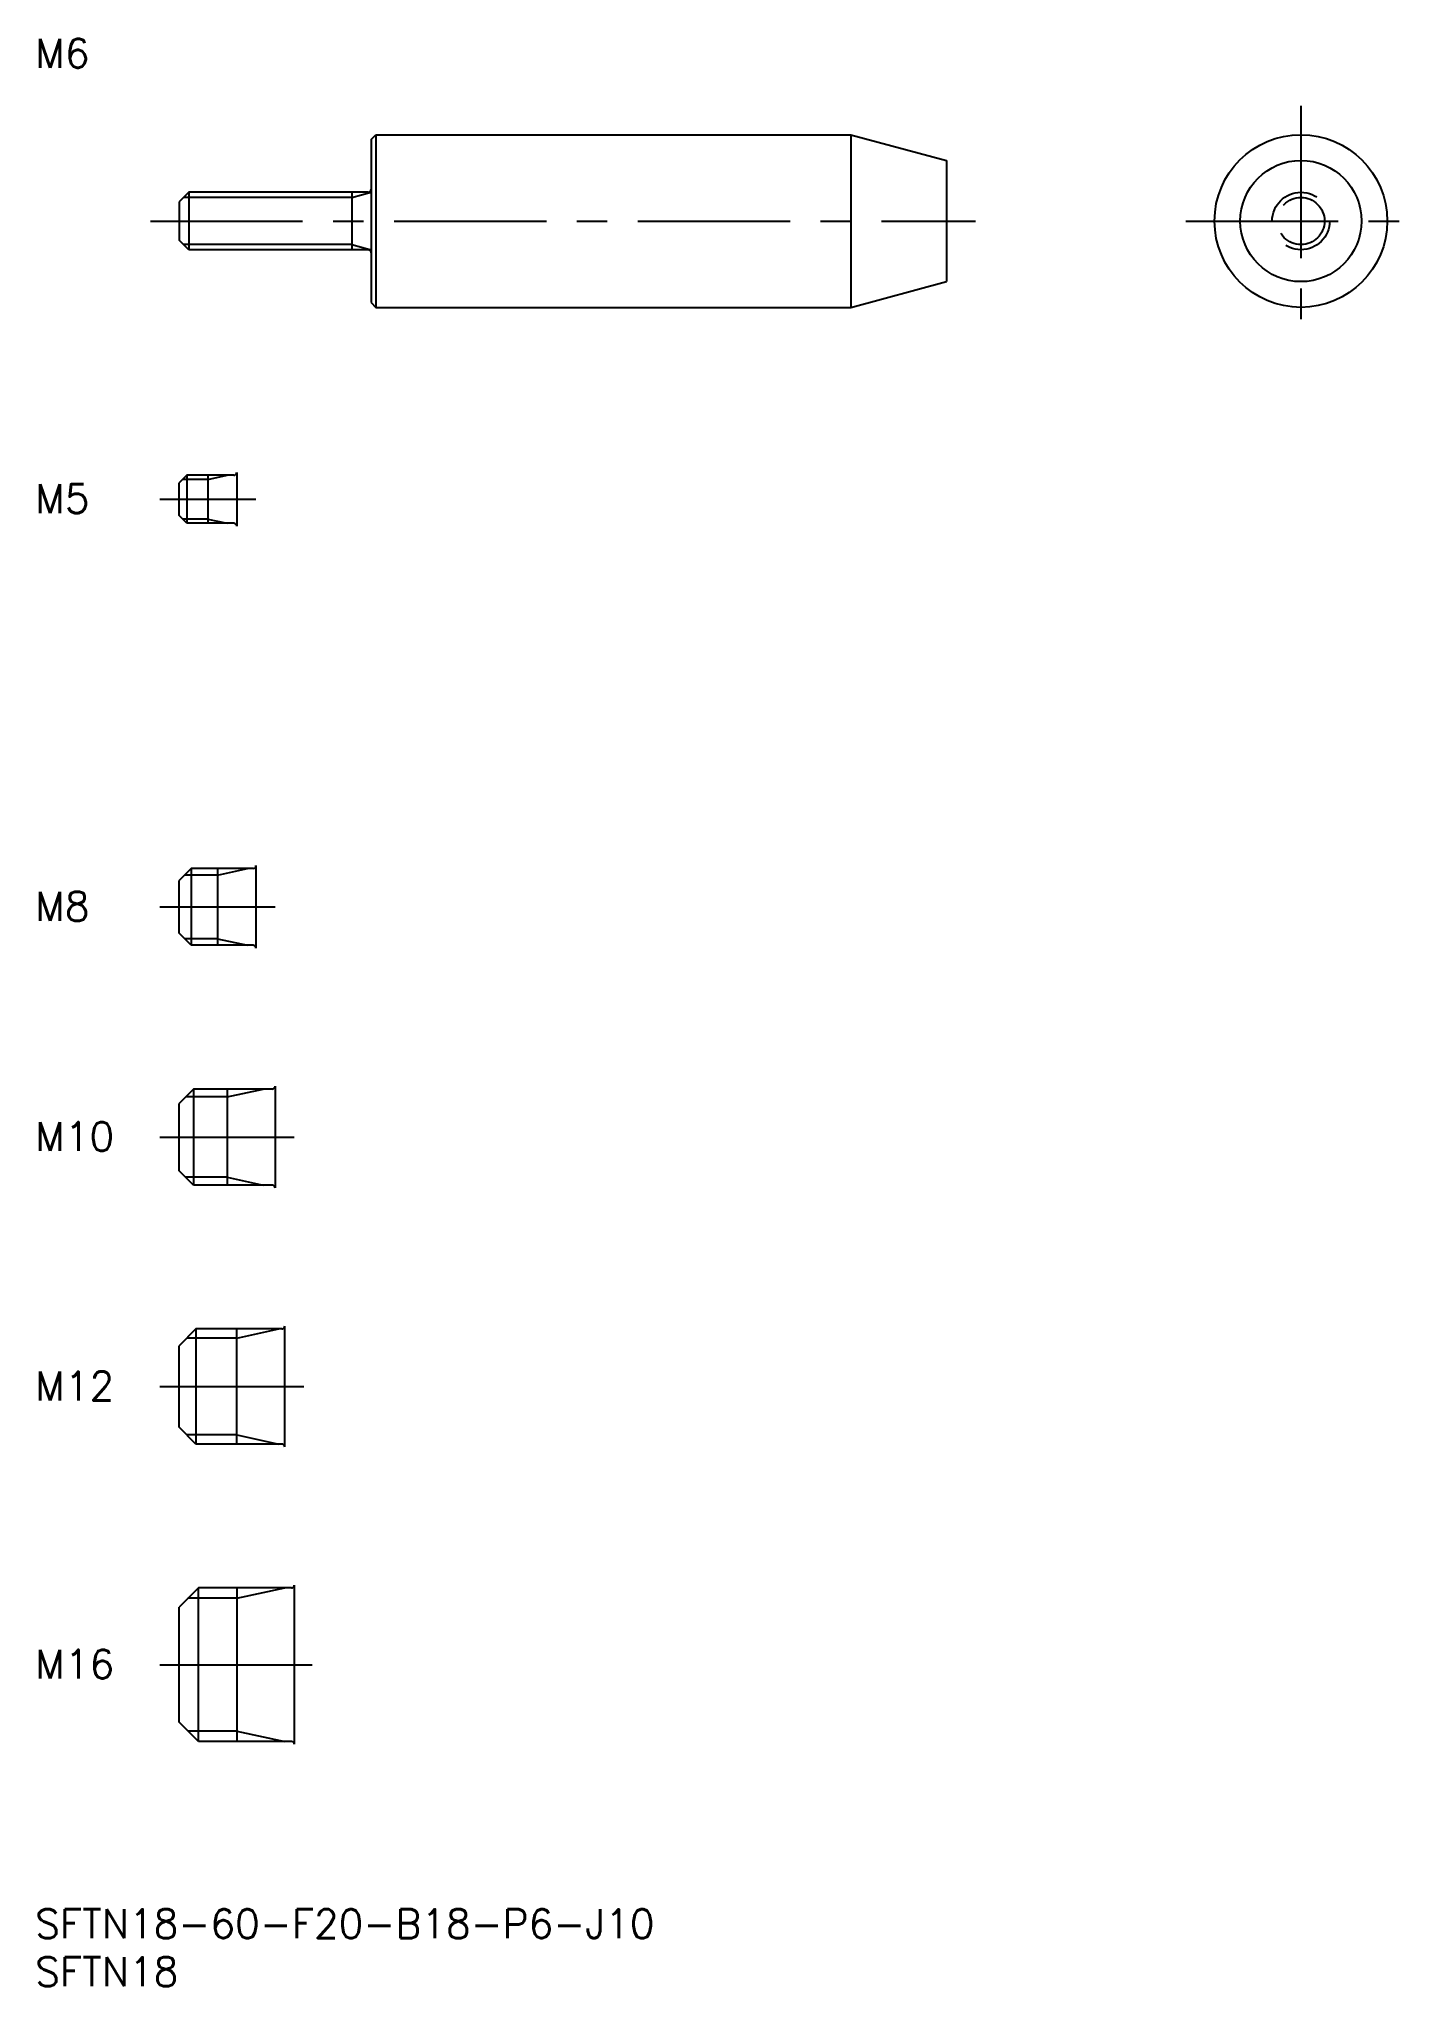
# Model space of a CAD drawing. Extents: x 0 to 144, y -8 to 195.
import ezdxf

# ---------------------------------------------------------------- set-up
doc = ezdxf.new("R2010")
doc.units = 0
doc.header["$LTSCALE"] = 0.5
doc.linetypes.add('CENTER', pattern=[50.8, 31.75, -6.35, 6.35, -6.35])
doc.linetypes.add('DASHED', pattern=[19.05, 12.7, -6.35])
for name, color, linetype in [('MSM_CENTER', 1, 'CENTER'), ('MSM_CONTINUOUS', 7, 'CONTINUOUS'), ('MSM_DASHED', 4, 'DASHED'), ('MSM_NARROW', 5, 'CONTINUOUS'), ('MSM_PART_NUMBER', 7, 'CONTINUOUS')]:
    doc.layers.add(name, color=color, linetype=linetype)
doc.styles.get("Standard").update_dxf_attribs({"font": 'txt.shx', "height": 1, "bigfont": 'bigfont.shx'})

# ---------------------------------------------------------------- blocks, each defined once
blk = doc.blocks.new('*U14')
at = {"layer": 'MSM_PART_NUMBER'}
blk.add_text('SFTN18-60-F20-B18-P6-J10', height=3, dxfattribs=at).set_placement((0, -3))
blk = doc.blocks.new('*U15')
at = {"layer": 'MSM_PART_NUMBER'}
blk.add_text('SFTN18', height=3, dxfattribs=at).set_placement((0, -8))
blk = doc.blocks.new('*U16')
at = {"layer": 'MSM_PART_NUMBER'}
blk.add_text('M16', height=3, dxfattribs=at).set_placement((0, 24.06))
blk = doc.blocks.new('*U17')
at = {"layer": 'MSM_PART_NUMBER'}
blk.add_text('M12', height=3, dxfattribs=at).set_placement((0, 53.06))
blk = doc.blocks.new('*U18')
at = {"layer": 'MSM_PART_NUMBER'}
blk.add_text('M10', height=3, dxfattribs=at).set_placement((0, 79.06))
blk = doc.blocks.new('*U19')
at = {"layer": 'MSM_PART_NUMBER'}
blk.add_text('M8', height=3, dxfattribs=at).set_placement((0, 103.06))
blk = doc.blocks.new('*U20')
at = {"layer": 'MSM_PART_NUMBER'}
blk.add_text('M6', height=3, dxfattribs=at).set_placement((0, 191.98))
blk = doc.blocks.new('*U21')
at = {"layer": 'MSM_PART_NUMBER'}
blk.add_text('M5', height=3, dxfattribs=at).set_placement((0, 145.56))

msp = doc.modelspace()

# ---------------------------------------------------------------- linework, layer by layer
at = {"layer": 'MSM_CENTER'}
for p, q in [((131.93, 188), (131.93, 164)), ((12, 176), (98, 176)), ((119.93, 176), (143.93, 176)), ((13, 147), (23, 147)), ((13, 104.5), (25, 104.5)), ((13, 80.5), (27, 80.5)), ((13, 54.5), (28, 54.5)), ((13, 25.5), (29, 25.5))]:
    msp.add_line(p, q, dxfattribs=at)
at = {"layer": 'MSM_CONTINUOUS'}
for p, q in [((35, 184.5), (35.5, 185)), ((35.5, 185), (35.5, 167)), ((35.5, 185), (85, 185)), ((85, 185), (85, 167)), ((85, 185), (95, 182.32)), ((35, 184.5), (35, 167.5)), ((95, 182.32), (95, 169.68)), ((16, 179), (15, 178)), ((34.7, 179), (16, 179)), ((16, 179), (16, 173)), ((33, 179), (33, 173)), ((15, 178), (15, 174)), ((16, 173), (15, 174)), ((34.7, 173), (16, 173)), ((85, 167), (95, 169.68)), ((35, 167.5), (35.5, 167)), ((35.5, 167), (85, 167)), ((15.8, 149.5), (15, 148.7)), ((15, 145.3), (15, 148.7)), ((20.7, 149.5), (15.8, 149.5)), ((15.8, 149.5), (15.8, 144.5)), ((18, 149.5), (18, 144.5)), ((21, 149.8), (21, 144.2)), ((15.8, 144.5), (15, 145.3)), ((20.7, 144.5), (15.8, 144.5)), ((16.25, 108.5), (15, 107.25)), ((22.7, 108.5), (16.25, 108.5)), ((16.25, 108.5), (16.25, 100.5)), ((19, 108.5), (19, 100.5)), ((23, 108.8), (23, 100.2)), ((15, 101.75), (15, 107.25)), ((16.25, 100.5), (15, 101.75)), ((22.7, 100.5), (16.25, 100.5)), ((16.5, 85.5), (15, 84)), ((24.7, 85.5), (16.5, 85.5)), ((16.5, 85.5), (16.5, 75.5)), ((20, 85.5), (20, 75.5)), ((25, 85.8), (25, 75.2)), ((15, 77), (15, 84)), ((16.5, 75.5), (15, 77)), ((24.7, 75.5), (16.5, 75.5)), ((16.75, 60.5), (15, 58.75)), ((25.7, 60.5), (16.75, 60.5)), ((16.75, 60.5), (16.75, 48.5)), ((21, 48.5), (21, 60.5)), ((26, 48.2), (26, 60.8)), ((15, 50.25), (15, 58.75)), ((16.75, 48.5), (15, 50.25)), ((25.7, 48.5), (16.75, 48.5)), ((17, 33.5), (15, 31.5)), ((26.7, 33.5), (17, 33.5)), ((17, 17.5), (17, 33.5)), ((21, 33.5), (21, 17.5)), ((27, 33.8), (27, 17.2)), ((15, 19.5), (15, 31.5)), ((17, 17.5), (15, 19.5)), ((26.7, 17.5), (17, 17.5))]:
    msp.add_line(p, q, dxfattribs=at)
for radius in [9, 6.32]:
    msp.add_circle((131.93, 176), radius, dxfattribs=at)
for centre, start, end in [((34.7, 179.3), 270, 0), ((34.7, 172.7), 0, 90), ((20.7, 149.8), 270, 0), ((20.7, 144.2), 0, 90), ((22.7, 108.8), 270, 0), ((22.7, 100.2), 0, 90), ((24.7, 85.8), 270, 0), ((24.7, 75.2), 0, 90), ((25.7, 60.8), 270, 0), ((25.7, 48.2), 0, 90), ((26.7, 33.8), 270, 0), ((26.7, 17.2), 0, 90)]:
    msp.add_arc(centre, 0.3, start, end, dxfattribs=at)
at = {"layer": 'MSM_DASHED'}
for radius in [3, 2.46]:
    msp.add_circle((131.93, 176), radius, dxfattribs=at)
at = {"layer": 'MSM_NARROW'}
for p, q in [((33, 178.46), (35, 179)), ((33, 178.46), (15.46, 178.46)), ((33, 173.54), (15.46, 173.54)), ((33, 173.54), (35, 173)), ((18, 149.07), (15.37, 149.07)), ((18, 149.07), (20, 149.5)), ((18, 144.93), (15.37, 144.93)), ((18, 144.93), (20, 144.5)), ((19, 107.82), (15.57, 107.82)), ((19, 107.82), (22.12, 108.5)), ((19, 101.18), (15.57, 101.18)), ((19, 101.18), (22.12, 100.5)), ((20, 84.69), (23.75, 85.5)), ((20, 84.69), (15.69, 84.69)), ((20, 76.31), (15.69, 76.31)), ((20, 76.31), (23.75, 75.5)), ((21, 59.55), (15.8, 59.55)), ((21, 59.55), (25.38, 60.5)), ((21, 49.45), (15.8, 49.45)), ((21, 49.45), (25.38, 48.5)), ((21, 32.42), (26, 33.5)), ((21, 32.42), (15.92, 32.42)), ((21, 18.58), (15.92, 18.58)), ((21, 18.58), (26, 17.5))]:
    msp.add_line(p, q, dxfattribs=at)

# ---------------------------------------------------------------- block references
at = {"layer": 'MSM_CONTINUOUS'}
for name in ['*U20', '*U21', '*U19', '*U18', '*U17', '*U16', '*U14', '*U15']:
    msp.add_blockref(name, (0, 0), dxfattribs=at)

doc.saveas('drawing.dxf')
